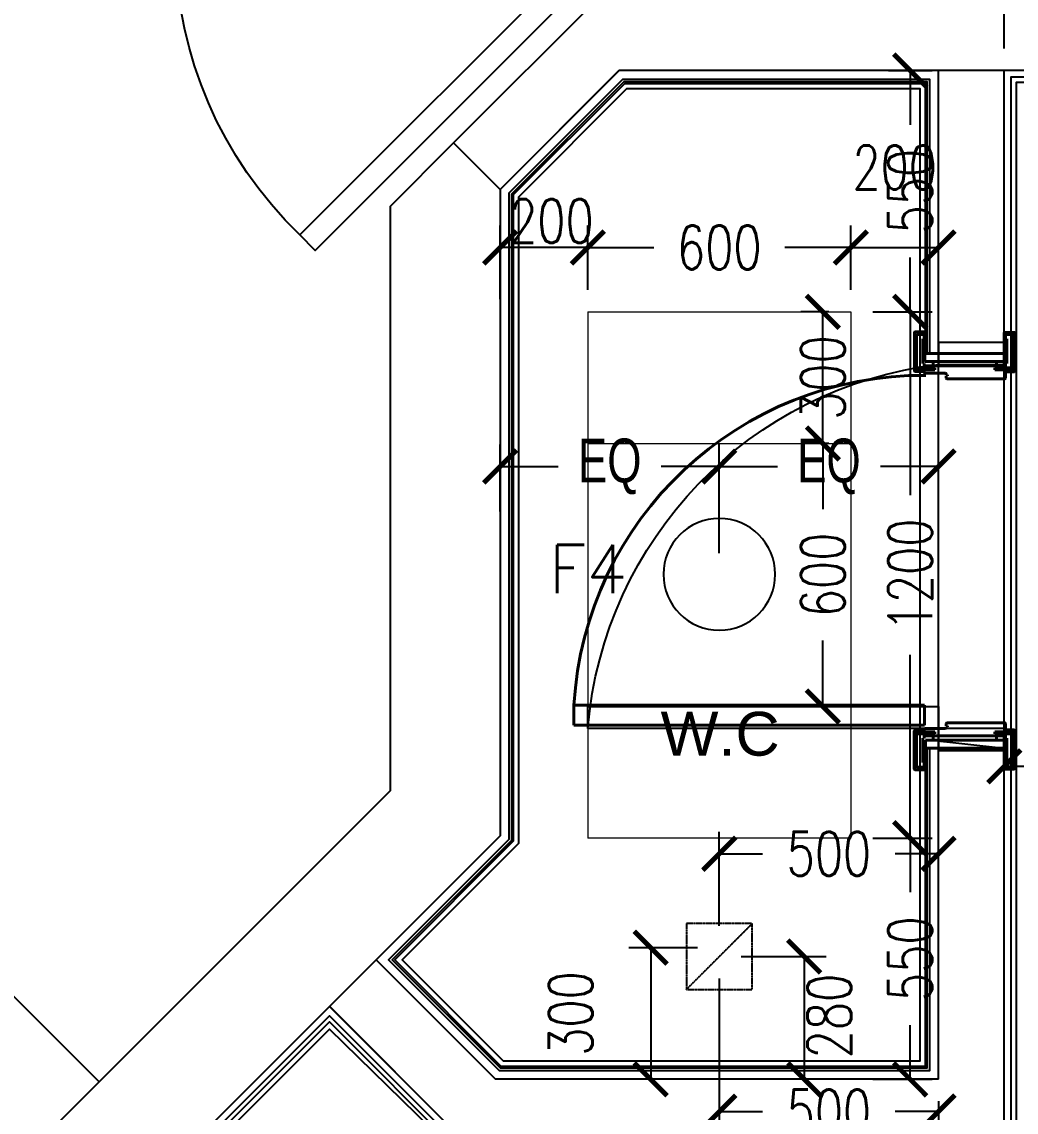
# Model space of a CAD drawing. Header units: millimetres. Extents: x 186805 to 449048, y 2167 to 51540.
# Drawn here: x 299653 to 301921, y 17707 to 20193 of the extents above; entities that cross this region are included whole.
import ezdxf
from ezdxf.enums import TextEntityAlignment as Align

# ---------------------------------------------------------------- set-up
doc = ezdxf.new("R2010")
doc.units = ezdxf.units.MM
doc.linetypes.add('HIDDEN2', pattern=[0.1875, 0.125, -0.0625])
doc.linetypes.add('TYPICAL.FLR HVAC DUCTING_xref(NID-R5-MO)$0$TYPICAL FLR.-HVAC_xref$0$HIDDEN', pattern=[0.375, 0.25, -0.125])
doc.layers.get('0').update_dxf_attribs({"linetype": 'CONTINUOUS'})
doc.layers.get('Defpoints').update_dxf_attribs({"linetype": 'CONTINUOUS'})
for name, color, linetype, lineweight in [('0-60x60-C', 3, 'CONTINUOUS', 13), ('0-duct-C', 3, 'CONTINUOUS', 20), ('1', 130, 'CONTINUOUS', 40), ('wall', 4, 'CONTINUOUS', 25)]:
    doc.layers.add(name, color=color, linetype=linetype, lineweight=lineweight)
for name, color, linetype in [('0TG-text', 4, 'CONTINUOUS'), ('A-ABOVE DOOR', 1, 'HIDDEN2'), ('A-CONC-BLDG', 6, 'CONTINUOUS'), ('a-door', 4, 'CONTINUOUS'), ('A-STAIR', 51, 'CONTINUOUS'), ('a-wall', 140, 'CONTINUOUS'), ('BC-DOOR', 3, 'CONTINUOUS'), ('BC-TILES', 2, 'CONTINUOUS'), ('dimension', 7, 'CONTINUOUS'), ('E-ARMATUR', 2, 'CONTINUOUS'), ('MEP', 16, 'CONTINUOUS'), ('SHADOW LINE', 151, 'CONTINUOUS'), ('TEXT', 3, 'CONTINUOUS')]:
    doc.layers.add(name, color=color, linetype=linetype)
doc.layers.add('D-ACC 200MM THICK', color=7, linetype='CONTINUOUS', true_color=0x48eaef)
doc.styles.add('BW.B$0$SAS', font='sanss___.ttf')
doc.styles.add('ROMANS_075', font='romans.shx', dxfattribs={"width": 0.75})
doc.dimstyles.new('ARCH_1-50B$0', dxfattribs={"dimscale": 1000, "dimtxt": 0.11, "dimasz": 0.075, "dimexe": 0.05, "dimexo": 0.05, "dimgap": 0.055, "dimtad": 0, "dimdec": 0, "dimrnd": 1, "dimzin": 12, "dimdsep": 46, "dimtxsty": 'ROMANS_075', "dimblk1": 'ARCHTICK', "dimblk2": 'ARCHTICK', "dimsah": 1, "dimcen": 0.07, "dimclrd": 9, "dimclre": 9, "dimadec": 0, "dimazin": 0, "dimtfac": 1, "dimtdec": 0, "dimtofl": 0, "dimtmove": 0, "dimatfit": 3, "dimldrblk": 'ARCHTICK', "dimfxl": 0.05, "dimtolj": 1, "dimtzin": 12, "dimarcsym": 0})

# ---------------------------------------------------------------- blocks, each defined once
blk = doc.blocks.new('A$C7C4A1575')
at = {"layer": 'A-ABOVE DOOR', "color": 8}
for p, q in [((71245.1, 33000), (71245.1, 32070)), ((71395.1, 33000), (71395.1, 32070))]:
    blk.add_line(p, q, dxfattribs=at)
at = {"layer": 'A-CONC-BLDG', "color": 8}
blk.add_line((69995.1, 31759), (70139, 31615.1), dxfattribs=at)
blk.add_lwpolyline([(70139, 31615.1), (70245.1, 31721.2), (70245.1, 33194.8), (66839.9, 36600), (64695.1, 36600), (64695.1, 35700), (64945.1, 35700), (64945.1, 36350), (66736.4, 36350), (69995.1, 33091.3), (69995.1, 31759)], dxfattribs=at)
at = {"layer": 'a-door', "color": 8}
for points in [[(70445.1, 32950), (70445.1, 32900), (71245.1, 32900), (71245.1, 33000)], [(71395.1, 33000), (71395.1, 32950), (70445.1, 32950)], [(71245.1, 32070), (71245.1, 32120), (71395.1, 32120), (71395.1, 32070)], [(70459.8, 31223.7), (69823.4, 31860.1), (69788, 31824.7), (70424.4, 31188.3)]]:
    blk.add_lwpolyline(points, dxfattribs=at)
for centre, radius, start, end in [((71354.6, 33026.1), 912.7, 184.784, 263.1072), ((70438.2, 31152.6), 935.1, 134.047, 222.8567)]:
    blk.add_arc(centre, radius, start, end, dxfattribs=at)
at = {"layer": 'A-STAIR', "color": 8}
blk.add_line((69330.4, 33756), (68340.5, 32766), dxfattribs=at)
at = {"layer": 'a-wall', "color": 8}
for p, q in [((71395.1, 34000.8), (71395.1, 33000)), ((69856.2, 33583.7), (70172.5, 33900)), ((69962.3, 33477.7), (70234.6, 33750)), ((71245.1, 33750), (70234.6, 33750)), ((71245.1, 33750), (71245.1, 33000)), ((71245.1, 33000), (71395.1, 33000)), ((71245.1, 32070), (71245.1, 31450)), ((71395.1, 32070), (71245.1, 32070)), ((71395.1, 32070), (71395.1, 31450)), ((70245.1, 31721.2), (70516.3, 31450)), ((70139, 31615.1), (70601.2, 31152.9)), ((71245.1, 31450), (70516.3, 31450)), ((71647.6, 31450), (71395.1, 31450))]:
    blk.add_line(p, q, dxfattribs=at)
blk = doc.blocks.new('A$C32DD6ECA')
at = {"layer": '0-60x60-C', "color": 16, "xscale": 0.04183124983683228, "yscale": 0.04183124983683228, "zscale": 0.04183124983683228, "rotation": 180}
blk.add_blockref('A$C7C4A1575', (4397.08, 2202.64), dxfattribs=at)
blk = doc.blocks.new('_ArchTick')
at = {"color": 0, "linetype": 'ByBlock', "const_width": 0.15}
blk.add_lwpolyline([(-0.5, -0.5), (0.5, 0.5)], dxfattribs=at)
blk = doc.blocks.new('*D62')
at = {"layer": 'Defpoints', "color": 0, "transparency": 16777216}
for p in [(-574751.9, -203217.4), (-575351.9, -203364.1), (-574751.9, -203364.1)]:
    blk.add_point(p, dxfattribs=at)
at = {"layer": 'dimension', "color": 9, "lineweight": -2, "transparency": 16777216}
for p, q in [((-575351.9, -203314.1), (-575351.9, -203167.4)), ((-574751.9, -203314.1), (-574751.9, -203167.4)), ((-575351.9, -203217.4), (-575201.5, -203217.4)), ((-574751.9, -203217.4), (-574902.2, -203217.4))]:
    blk.add_line(p, q, dxfattribs=at)
at = {"layer": 'dimension', "color": 9, "lineweight": -2, "transparency": 16777216, "xscale": 75, "yscale": 75, "zscale": 75, "rotation": 180}
blk.add_blockref('_ArchTick', (-575351.9, -203217.4), dxfattribs=at)
at = {"layer": 'dimension', "color": 9, "lineweight": -2, "transparency": 16777216, "xscale": 75, "yscale": 75, "zscale": 75}
blk.add_blockref('_ArchTick', (-574751.9, -203217.4), dxfattribs=at)
at = {"layer": 'dimension', "color": 0, "transparency": 16777216, "insert": (-575051.9, -203217.4), "char_height": 100, "attachment_point": 5, "style": 'ROMANS_075'}
blk.add_mtext('\\A1;600', dxfattribs=at)
blk = doc.blocks.new('*D63')
at = {"layer": 'Defpoints', "color": 0, "transparency": 16777216}
for p in [(-575551.9, -203217.4), (-575351.9, -203364.1), (-575551.9, -203385)]:
    blk.add_point(p, dxfattribs=at)
at = {"layer": 'dimension', "color": 9, "lineweight": -2, "transparency": 16777216}
for p, q in [((-575551.9, -203335), (-575551.9, -203167.4)), ((-575351.9, -203314.1), (-575351.9, -203167.4)), ((-575351.9, -203217.4), (-575551.9, -203217.4))]:
    blk.add_line(p, q, dxfattribs=at)
at = {"layer": 'dimension', "color": 9, "lineweight": -2, "transparency": 16777216, "xscale": 75, "yscale": 75, "zscale": 75, "rotation": 180}
blk.add_blockref('_ArchTick', (-575551.9, -203217.4), dxfattribs=at)
at = {"layer": 'dimension', "color": 9, "lineweight": -2, "transparency": 16777216, "xscale": 75, "yscale": 75, "zscale": 75}
blk.add_blockref('_ArchTick', (-575351.9, -203217.4), dxfattribs=at)
at = {"layer": 'dimension', "color": 0, "transparency": 16777216, "insert": (-575434.8, -203157.1), "char_height": 100, "attachment_point": 5, "style": 'ROMANS_075'}
blk.add_mtext('\\A1;200', dxfattribs=at)
blk = doc.blocks.new('*D64')
at = {"layer": 'Defpoints', "color": 0, "transparency": 16777216}
for p in [(-574716.2, -202814.1), (-574616.6, -202814.1), (-574751.9, -203364.1)]:
    blk.add_point(p, dxfattribs=at)
at = {"layer": 'dimension', "color": 9, "lineweight": -2, "transparency": 16777216}
for p, q in [((-574666.2, -202814.1), (-574566.6, -202814.1)), ((-574616.6, -202814.1), (-574616.6, -202937.7)), ((-574616.6, -203364.1), (-574616.6, -203240.5)), ((-574701.9, -203364.1), (-574566.6, -203364.1))]:
    blk.add_line(p, q, dxfattribs=at)
at = {"layer": 'dimension', "color": 9, "lineweight": -2, "transparency": 16777216, "xscale": 75, "yscale": 75, "zscale": 75}
for p, rotation in [((-574616.6, -202814.1), 90), ((-574616.6, -203364.1), 270)]:
    blk.add_blockref('_ArchTick', p, dxfattribs=dict(at, rotation=rotation))
at = {"layer": 'dimension', "color": 0, "transparency": 16777216, "insert": (-574616.6, -203089.1), "char_height": 100, "attachment_point": 5, "rotation": 90, "style": 'ROMANS_075'}
blk.add_mtext('\\A1;550', dxfattribs=at)
blk = doc.blocks.new('*D65')
at = {"layer": 'Defpoints', "color": 0, "transparency": 16777216}
for p in [(-574551.9, -203217.4), (-574751.9, -203364.1), (-574551.9, -203385)]:
    blk.add_point(p, dxfattribs=at)
at = {"layer": 'dimension', "color": 9, "lineweight": -2, "transparency": 16777216}
for p, q in [((-574751.9, -203314.1), (-574751.9, -203167.4)), ((-574551.9, -203335), (-574551.9, -203167.4)), ((-574751.9, -203217.4), (-574551.9, -203217.4))]:
    blk.add_line(p, q, dxfattribs=at)
at = {"layer": 'dimension', "color": 9, "lineweight": -2, "transparency": 16777216, "xscale": 75, "yscale": 75, "zscale": 75, "rotation": 180}
blk.add_blockref('_ArchTick', (-574751.9, -203217.4), dxfattribs=at)
at = {"layer": 'dimension', "color": 9, "lineweight": -2, "transparency": 16777216, "xscale": 75, "yscale": 75, "zscale": 75}
blk.add_blockref('_ArchTick', (-574551.9, -203217.4), dxfattribs=at)
at = {"layer": 'dimension', "color": 0, "transparency": 16777216, "insert": (-574651.9, -203034.9), "char_height": 100, "attachment_point": 5, "style": 'ROMANS_075'}
blk.add_mtext('\\A1;200', dxfattribs=at)
blk = doc.blocks.new('*D66')
at = {"layer": 'Defpoints', "color": 0, "transparency": 16777216}
for p in [(-574751.9, -203364.1), (-574751.9, -204564.1), (-574616.6, -204564.1)]:
    blk.add_point(p, dxfattribs=at)
at = {"layer": 'dimension', "color": 9, "lineweight": -2, "transparency": 16777216}
for p, q in [((-574701.9, -203364.1), (-574566.6, -203364.1)), ((-574616.6, -203364.1), (-574616.6, -203782.3)), ((-574616.6, -204564.1), (-574616.6, -204145.9)), ((-574701.9, -204564.1), (-574566.6, -204564.1))]:
    blk.add_line(p, q, dxfattribs=at)
at = {"layer": 'dimension', "color": 9, "lineweight": -2, "transparency": 16777216, "xscale": 75, "yscale": 75, "zscale": 75}
for p, rotation in [((-574616.6, -203364.1), 90), ((-574616.6, -204564.1), 270)]:
    blk.add_blockref('_ArchTick', p, dxfattribs=dict(at, rotation=rotation))
at = {"layer": 'dimension', "color": 0, "transparency": 16777216, "insert": (-574616.6, -203964.1), "char_height": 100, "attachment_point": 5, "rotation": 90, "style": 'ROMANS_075'}
blk.add_mtext('\\A1;1200', dxfattribs=at)
blk = doc.blocks.new('*D67')
at = {"layer": 'Defpoints', "color": 0, "transparency": 16777216}
for p in [(-574751.9, -204564.1), (-574616.6, -204564.1), (-574751.9, -205114.1)]:
    blk.add_point(p, dxfattribs=at)
at = {"layer": 'dimension', "color": 9, "lineweight": -2, "transparency": 16777216}
for p, q in [((-574701.9, -204564.1), (-574566.6, -204564.1)), ((-574616.6, -204564.1), (-574616.6, -204687.7)), ((-574616.6, -205114.1), (-574616.6, -204990.5)), ((-574701.9, -205114.1), (-574566.6, -205114.1))]:
    blk.add_line(p, q, dxfattribs=at)
at = {"layer": 'dimension', "color": 9, "lineweight": -2, "transparency": 16777216, "xscale": 75, "yscale": 75, "zscale": 75}
for p, rotation in [((-574616.6, -204564.1), 90), ((-574616.6, -205114.1), 270)]:
    blk.add_blockref('_ArchTick', p, dxfattribs=dict(at, rotation=rotation))
at = {"layer": 'dimension', "color": 0, "transparency": 16777216, "insert": (-574616.6, -204839.1), "char_height": 100, "attachment_point": 5, "rotation": 90, "style": 'ROMANS_075'}
blk.add_mtext('\\A1;550', dxfattribs=at)
blk = doc.blocks.new('*D68')
at = {"layer": 'Defpoints', "color": 0, "transparency": 16777216}
for p in [(-574815.7, -203364.1), (-574751.9, -203364.1), (-574751.9, -203664.1)]:
    blk.add_point(p, dxfattribs=at)
at = {"layer": 'dimension', "color": 9, "lineweight": -2, "transparency": 16777216}
for p, q in [((-574801.9, -203364.1), (-574865.7, -203364.1)), ((-574815.7, -203664.1), (-574815.7, -203364.1)), ((-574801.9, -203664.1), (-574865.7, -203664.1))]:
    blk.add_line(p, q, dxfattribs=at)
at = {"layer": 'dimension', "color": 9, "lineweight": -2, "transparency": 16777216, "xscale": 75, "yscale": 75, "zscale": 75}
for p, rotation in [((-574815.7, -203364.1), 90), ((-574815.7, -203664.1), 270)]:
    blk.add_blockref('_ArchTick', p, dxfattribs=dict(at, rotation=rotation))
at = {"layer": 'dimension', "color": 0, "transparency": 16777216, "insert": (-574815.7, -203514.1), "char_height": 100, "attachment_point": 5, "rotation": 90, "style": 'ROMANS_075'}
blk.add_mtext('\\A1;300', dxfattribs=at)
blk = doc.blocks.new('*D69')
at = {"layer": 'Defpoints', "color": 0, "transparency": 16777216}
for p in [(-574751.9, -203664.1), (-574815.7, -204264.1), (-574751.9, -204264.1)]:
    blk.add_point(p, dxfattribs=at)
at = {"layer": 'dimension', "color": 9, "lineweight": -2, "transparency": 16777216}
for p, q in [((-574801.9, -203664.1), (-574865.7, -203664.1)), ((-574815.7, -203664.1), (-574815.7, -203814.4)), ((-574815.7, -204264.1), (-574815.7, -204113.7)), ((-574801.9, -204264.1), (-574865.7, -204264.1))]:
    blk.add_line(p, q, dxfattribs=at)
at = {"layer": 'dimension', "color": 9, "lineweight": -2, "transparency": 16777216, "xscale": 75, "yscale": 75, "zscale": 75}
for p, rotation in [((-574815.7, -203664.1), 90), ((-574815.7, -204264.1), 270)]:
    blk.add_blockref('_ArchTick', p, dxfattribs=dict(at, rotation=rotation))
at = {"layer": 'dimension', "color": 0, "transparency": 16777216, "insert": (-574815.7, -203964.1), "char_height": 100, "attachment_point": 5, "rotation": 90, "style": 'ROMANS_075'}
blk.add_mtext('\\A1;600', dxfattribs=at)
blk = doc.blocks.new('*D157')
at = {"layer": 'Defpoints', "color": 0, "transparency": 16777216}
for p in [(-574401.9, -204400.4), (-574401.9, -204575.2), (-573599.7, -204607.5)]:
    blk.add_point(p, dxfattribs=at)
at = {"layer": 'dimension', "color": 9, "lineweight": -2, "transparency": 16777216}
for p, q in [((-574401.9, -204525.2), (-574401.9, -204350.4)), ((-573599.7, -204557.5), (-573599.7, -204350.4)), ((-574401.9, -204400.4), (-574118.3, -204400.4)), ((-573599.7, -204400.4), (-573883.3, -204400.4))]:
    blk.add_line(p, q, dxfattribs=at)
at = {"layer": 'dimension', "color": 9, "lineweight": -2, "transparency": 16777216, "xscale": 75, "yscale": 75, "zscale": 75, "rotation": 180}
blk.add_blockref('_ArchTick', (-574401.9, -204400.4), dxfattribs=at)
at = {"layer": 'dimension', "color": 9, "lineweight": -2, "transparency": 16777216, "xscale": 75, "yscale": 75, "zscale": 75}
blk.add_blockref('_ArchTick', (-573599.7, -204400.4), dxfattribs=at)
at = {"layer": 'dimension', "color": 0, "transparency": 16777216, "insert": (-574000.8, -204400.4), "char_height": 100, "attachment_point": 5, "style": 'ROMANS_075'}
blk.add_mtext('\\A1;{\\Farchd.shx;EQ}', dxfattribs=at)
blk = doc.blocks.new('*D163')
at = {"layer": 'Defpoints', "color": 0, "transparency": 16777216}
for p in [(-575551.9, -203716.9), (-575551.9, -203869.4), (-575051.9, -203964.1)]:
    blk.add_point(p, dxfattribs=at)
at = {"layer": 'dimension', "color": 9, "lineweight": -2, "transparency": 16777216}
for p, q in [((-575551.9, -203819.4), (-575551.9, -203666.9)), ((-575051.9, -203914.1), (-575051.9, -203666.9)), ((-575551.9, -203716.9), (-575419.4, -203716.9)), ((-575051.9, -203716.9), (-575184.4, -203716.9))]:
    blk.add_line(p, q, dxfattribs=at)
at = {"layer": 'dimension', "color": 9, "lineweight": -2, "transparency": 16777216, "xscale": 75, "yscale": 75, "zscale": 75, "rotation": 180}
blk.add_blockref('_ArchTick', (-575551.9, -203716.9), dxfattribs=at)
at = {"layer": 'dimension', "color": 9, "lineweight": -2, "transparency": 16777216, "xscale": 75, "yscale": 75, "zscale": 75}
blk.add_blockref('_ArchTick', (-575051.9, -203716.9), dxfattribs=at)
at = {"layer": 'dimension', "color": 0, "transparency": 16777216, "insert": (-575301.9, -203716.9), "char_height": 100, "attachment_point": 5, "style": 'ROMANS_075'}
blk.add_mtext('\\A1;{\\Farchd.shx;EQ}', dxfattribs=at)
blk = doc.blocks.new('*D164')
at = {"layer": 'Defpoints', "color": 0, "transparency": 16777216}
for p in [(-574551.9, -203716.9), (-574551.9, -203869.4), (-575051.9, -203964.1)]:
    blk.add_point(p, dxfattribs=at)
at = {"layer": 'dimension', "color": 9, "lineweight": -2, "transparency": 16777216}
for p, q in [((-575051.9, -203914.1), (-575051.9, -203666.9)), ((-574551.9, -203819.4), (-574551.9, -203666.9)), ((-575051.9, -203716.9), (-574919.4, -203716.9)), ((-574551.9, -203716.9), (-574684.4, -203716.9))]:
    blk.add_line(p, q, dxfattribs=at)
at = {"layer": 'dimension', "color": 9, "lineweight": -2, "transparency": 16777216, "xscale": 75, "yscale": 75, "zscale": 75, "rotation": 180}
blk.add_blockref('_ArchTick', (-575051.9, -203716.9), dxfattribs=at)
at = {"layer": 'dimension', "color": 9, "lineweight": -2, "transparency": 16777216, "xscale": 75, "yscale": 75, "zscale": 75}
blk.add_blockref('_ArchTick', (-574551.9, -203716.9), dxfattribs=at)
at = {"layer": 'dimension', "color": 0, "transparency": 16777216, "insert": (-574801.9, -203716.9), "char_height": 100, "attachment_point": 5, "style": 'ROMANS_075'}
blk.add_mtext('\\A1;{\\Farchd.shx;EQ}', dxfattribs=at)
blk = doc.blocks.new('*D189')
at = {"layer": 'Defpoints', "color": 0, "transparency": 16777216}
for p in [(-575051.9, -204814.1), (-575208.4, -205114.1), (-575051.9, -205114.1)]:
    blk.add_point(p, dxfattribs=at)
at = {"layer": 'dimension', "color": 9, "lineweight": -2, "transparency": 16777216}
for p, q in [((-575101.9, -204814.1), (-575258.4, -204814.1)), ((-575208.4, -204814.1), (-575208.4, -205114.1)), ((-575101.9, -205114.1), (-575258.4, -205114.1))]:
    blk.add_line(p, q, dxfattribs=at)
at = {"layer": 'dimension', "color": 9, "lineweight": -2, "transparency": 16777216, "xscale": 75, "yscale": 75, "zscale": 75}
for p, rotation in [((-575208.4, -204814.1), 90), ((-575208.4, -205114.1), 270)]:
    blk.add_blockref('_ArchTick', p, dxfattribs=dict(at, rotation=rotation))
at = {"layer": 'dimension', "color": 0, "transparency": 16777216, "insert": (-575390.9, -204964.1), "char_height": 100, "attachment_point": 5, "rotation": 90, "style": 'ROMANS_075'}
blk.add_mtext('\\A1;300', dxfattribs=at)
blk = doc.blocks.new('*D190')
at = {"layer": 'Defpoints', "color": 0, "transparency": 16777216}
for p in [(-574551.9, -204599.8), (-575051.9, -204814.1), (-574551.9, -204814.1)]:
    blk.add_point(p, dxfattribs=at)
at = {"layer": 'dimension', "color": 9, "lineweight": -2, "transparency": 16777216}
for p, q in [((-575051.9, -204764.1), (-575051.9, -204549.8)), ((-574551.9, -204764.1), (-574551.9, -204549.8)), ((-575051.9, -204599.8), (-574953.3, -204599.8)), ((-574551.9, -204599.8), (-574650.5, -204599.8))]:
    blk.add_line(p, q, dxfattribs=at)
at = {"layer": 'dimension', "color": 9, "lineweight": -2, "transparency": 16777216, "xscale": 75, "yscale": 75, "zscale": 75, "rotation": 180}
blk.add_blockref('_ArchTick', (-575051.9, -204599.8), dxfattribs=at)
at = {"layer": 'dimension', "color": 9, "lineweight": -2, "transparency": 16777216, "xscale": 75, "yscale": 75, "zscale": 75}
blk.add_blockref('_ArchTick', (-574551.9, -204599.8), dxfattribs=at)
at = {"layer": 'dimension', "color": 0, "transparency": 16777216, "insert": (-574801.9, -204599.8), "char_height": 100, "attachment_point": 5, "style": 'ROMANS_075'}
blk.add_mtext('\\A1;500', dxfattribs=at)
blk = doc.blocks.new('*D193')
at = {"layer": 'Defpoints', "color": 0, "transparency": 16777216}
for p in [(-573599.7, -202261.2), (-574401.9, -202814.1), (-573599.7, -202915.8)]:
    blk.add_point(p, dxfattribs=at)
at = {"layer": 'dimension', "color": 9, "lineweight": -2, "transparency": 16777216}
for p, q in [((-574401.9, -202764.1), (-574401.9, -202211.2)), ((-573599.7, -202865.8), (-573599.7, -202211.2)), ((-574401.9, -202261.2), (-574116.5, -202261.2)), ((-573599.7, -202261.2), (-573885.1, -202261.2))]:
    blk.add_line(p, q, dxfattribs=at)
at = {"layer": 'dimension', "color": 9, "lineweight": -2, "transparency": 16777216, "xscale": 75, "yscale": 75, "zscale": 75, "rotation": 180}
blk.add_blockref('_ArchTick', (-574401.9, -202261.2), dxfattribs=at)
at = {"layer": 'dimension', "color": 9, "lineweight": -2, "transparency": 16777216, "xscale": 75, "yscale": 75, "zscale": 75}
blk.add_blockref('_ArchTick', (-573599.7, -202261.2), dxfattribs=at)
at = {"layer": 'dimension', "color": 0, "transparency": 16777216, "insert": (-574000.8, -202261.2), "char_height": 100, "attachment_point": 5, "style": 'ROMANS_075'}
blk.add_mtext('\\A1;EQ', dxfattribs=at)
blk = doc.blocks.new('f44')
at = {"layer": 'E-ARMATUR', "color": 16}
blk.add_circle((0, 0), 127.5, dxfattribs=at)
blk = doc.blocks.new('*D116')
at = {"layer": 'Defpoints', "color": 0, "transparency": 16777216}
for p in [(-575051.9, -204834.1), (-574551.9, -205114.1), (-574551.9, -205187.7)]:
    blk.add_point(p, dxfattribs=at)
at = {"layer": 'dimension', "color": 9, "lineweight": -2, "transparency": 16777216}
for p, q in [((-575051.9, -204884.1), (-575051.9, -205237.7)), ((-574551.9, -205164.1), (-574551.9, -205237.7)), ((-575051.9, -205187.7), (-574953.3, -205187.7)), ((-574551.9, -205187.7), (-574650.5, -205187.7))]:
    blk.add_line(p, q, dxfattribs=at)
at = {"layer": 'dimension', "color": 9, "lineweight": -2, "transparency": 16777216, "xscale": 75, "yscale": 75, "zscale": 75, "rotation": 180}
blk.add_blockref('_ArchTick', (-575051.9, -205187.7), dxfattribs=at)
at = {"layer": 'dimension', "color": 9, "lineweight": -2, "transparency": 16777216, "xscale": 75, "yscale": 75, "zscale": 75}
blk.add_blockref('_ArchTick', (-574551.9, -205187.7), dxfattribs=at)
at = {"layer": 'dimension', "color": 0, "transparency": 16777216, "insert": (-574801.9, -205187.7), "char_height": 100, "attachment_point": 5, "style": 'ROMANS_075'}
blk.add_mtext('\\A1;500', dxfattribs=at)
blk = doc.blocks.new('*D117')
at = {"layer": 'Defpoints', "color": 0, "transparency": 16777216}
for p in [(-575051.9, -204834.1), (-574858.2, -205114.1), (-574858.1, -205114.1)]:
    blk.add_point(p, dxfattribs=at)
at = {"layer": 'dimension', "color": 9, "lineweight": -2, "transparency": 16777216}
for p, q in [((-575001.9, -204834.1), (-574808.1, -204834.1)), ((-574858.1, -204834.1), (-574858.1, -205114.1)), ((-574808.2, -205114.1), (-574808.1, -205114.1))]:
    blk.add_line(p, q, dxfattribs=at)
at = {"layer": 'dimension', "color": 9, "lineweight": -2, "transparency": 16777216, "xscale": 75, "yscale": 75, "zscale": 75}
for p, rotation in [((-574858.1, -204834.1), 90), ((-574858.1, -205114.1), 270)]:
    blk.add_blockref('_ArchTick', p, dxfattribs=dict(at, rotation=rotation))
at = {"layer": 'dimension', "color": 0, "transparency": 16777216, "insert": (-574801, -204969.8), "char_height": 100, "attachment_point": 5, "rotation": 90, "style": 'ROMANS_075'}
blk.add_mtext('\\A1;280', dxfattribs=at)
blk = doc.blocks.new('A$C35C014DB')
at = {"color": 9}
for points in [[(8907.8, 16332.9), (8907.8, 17182.9), (7333.6, 17182.9), (7333.6, 13282.9), (7283.6, 13282.9), (7283.6, 11279.4), (6233.6, 10229.4), (6233.6, 8512.9), (7749.1, 8512.9), (8983.6, 7278.4), (8983.6, 3762.9)], [(6075.6, 14732.9), (6075.6, 14732.9), (5779.7, 15028.9), (3393.6, 12642.8), (3393.6, 9972.9), (6043.6, 9972.9), (6043.6, 10572.9), (6243.6, 10572.9), (6243.6, 10437.4), (7143.6, 11337.4), (7142.2, 13383), (6753.6, 13382.9), (6753.6, 13562.9), (7153.6, 13562.9), (7153.6, 14732.9), (7153.6, 14732.9)]]:
    blk.add_lwpolyline(points, dxfattribs=at)
blk.add_lwpolyline([(6053.6, 9962.9), (6053.6, 10562.9), (6233.6, 10562.9), (6233.6, 10413.2), (7153.6, 11333.2), (7153.6, 13382.9), (6753.6, 13382.9), (6753.6, 13562.9), (7153.6, 13562.9), (7153.6, 14732.9), (6089.7, 14732.9), (5779.7, 15043), (3383.6, 12646.9), (3383.6, 9962.9)], close=True, dxfattribs=at)
at = {"layer": '0-60x60-C', "color": 1}
for p, q in [((6368.6, 16647.9), (6968.6, 16647.9)), ((6368.6, 16647.9), (6368.6, 15447.9)), ((6968.6, 16647.9), (6968.6, 15447.9)), ((6368.6, 16347.9), (6968.6, 16347.9)), ((6968.6, 15747.9), (6368.6, 15747.9)), ((6968.6, 15447.9), (6368.6, 15447.9))]:
    blk.add_line(p, q, dxfattribs=at)
at = {"layer": '0-duct-C', "color": 2}
blk.add_lwpolyline([(6189.1, 15201.4, 0, 0, 0), (6259.5, 15201.4, 0, 0, 0), (6259.5, 15224.3, 0, 0, 0), (6308.9, 15179.7, 0, 0, 0), (6308.9, 15201.4, 0, 0, 0), (6368.6, 15201.4, 40, 0, 0), (6468.6, 15201.4, 0, 0, 0)], format="xyseb", dxfattribs=at)
at = {"layer": '1', "color": 8}
for p, q in [((7113.6, 16513.9), (7113.6, 16599.9)), ((7115.6, 16601.9), (7138.6, 16601.9)), ((7118.1, 16519.9), (7118.1, 16593.9)), ((7120.1, 16595.9), (7136.1, 16595.9)), ((7136.1, 16585.9), (7133.1, 16585.9)), ((7133.1, 16585.9), (7133.1, 16529.9)), ((7136.1, 16595.9), (7136.1, 16585.9)), ((7318.6, 16600.9), (7318.6, 16524.9)), ((7341.6, 16600.9), (7318.6, 16600.9)), ((7337.1, 16595.9), (7321.1, 16595.9)), ((7321.1, 16595.9), (7321.1, 16585.9)), ((7321.1, 16585.9), (7324.1, 16585.9)), ((7324.1, 16585.9), (7324.1, 16529.9)), ((7339.1, 16519.9), (7339.1, 16593.9)), ((7343.6, 16512.9), (7343.6, 16598.9)), ((7137.2, 16534.9), (7137.2, 16552.9)), ((7137.2, 16552.9), (7318.6, 16552.9)), ((7318.6, 16534.9), (7137.2, 16534.9)), ((7156.6, 16534.9), (7156.6, 16524.9)), ((7300.6, 16534.9), (7300.6, 16524.9)), ((7318.6, 16552.9), (7318.6, 16534.9)), ((7136.1, 16511.9), (7115.6, 16511.9)), ((7136.1, 16519.9), (7118.1, 16519.9)), ((7118.1, 16517.9), (7118.1, 16519.9)), ((7118.1, 16519.9), (7158.1, 16519.9)), ((7158.1, 16515.9), (7120.1, 16515.9)), ((7133.1, 16529.9), (7136.1, 16529.9)), ((7136.1, 16529.9), (7136.1, 16519.9)), ((7171.1, 16524.9), (7136.1, 16524.9)), ((7136.1, 16524.9), (7136.1, 16519.9)), ((7136.1, 16519.9), (7160.1, 16519.9)), ((7160.1, 16515.9), (7136.1, 16515.9)), ((7136.1, 16515.9), (7136.1, 16509.9)), ((7156.6, 16524.9), (7300.6, 16524.9)), ((7158.1, 16519.9), (7158.1, 16515.9)), ((7160.1, 16519.9), (7160.1, 16515.9)), ((7211.1, 16524.9), (7176.1, 16524.9)), ((7211.1, 16524.9), (7216.1, 16524.9)), ((7281.1, 16524.9), (7216.1, 16524.9)), ((7321.1, 16524.9), (7286.1, 16524.9)), ((7297.1, 16515.9), (7297.1, 16519.9)), ((7297.1, 16519.9), (7321.1, 16519.9)), ((7321.1, 16515.9), (7297.1, 16515.9)), ((7299.1, 16519.9), (7299.1, 16515.9)), ((7339.1, 16519.9), (7299.1, 16519.9)), ((7299.1, 16515.9), (7337.1, 16515.9)), ((7324.1, 16529.9), (7321.1, 16529.9)), ((7321.1, 16529.9), (7321.1, 16519.9)), ((7321.1, 16519.9), (7321.1, 16524.9)), ((7321.1, 16519.9), (7339.1, 16519.9)), ((7321.1, 16496.9), (7321.1, 16515.9)), ((7321.1, 16510.9), (7341.6, 16510.9)), ((7339.1, 16517.9), (7339.1, 16519.9)), ((7138.1, 16507.9), (7184.1, 16507.9)), ((7186.1, 16505.9), (7186.1, 16504.2)), ((7186.1, 16504.2), (7187.1, 16504.2)), ((7186.1, 16502.1), (7188.1, 16502.1)), ((7186.1, 16502.1), (7186.1, 16496.9)), ((7187.1, 16504.2), (7189.1, 16504.2)), ((7188.1, 16502.1), (7189.1, 16502.1)), ((7188.1, 16494.9), (7319.1, 16494.9)), ((7189.1, 16502.1), (7189.1, 16504.2)), ((6336.7, 15705.7), (6336.7, 15750.7)), ((6336.7, 15750.7), (7136.7, 15750.7)), ((7136.7, 15750.7), (7136.7, 15705.7)), ((7136.7, 15705.7), (6336.7, 15705.7)), ((7113.1, 15691.9), (7113.1, 15605.9)), ((7136.1, 15693.9), (7115.6, 15693.9)), ((7118.1, 15687.9), (7118.1, 15685.9)), ((7158.1, 15689.9), (7120.1, 15689.9)), ((7136.1, 15689.9), (7136.1, 15695.9)), ((7160.1, 15689.9), (7136.1, 15689.9)), ((7138.1, 15697.9), (7184.1, 15697.9)), ((7158.1, 15685.9), (7158.1, 15689.9)), ((7160.1, 15685.9), (7160.1, 15689.9)), ((7186.1, 15703.8), (7186.1, 15708.9)), ((7186.1, 15703.8), (7188.1, 15703.8)), ((7186.1, 15699.9), (7186.1, 15701.7)), ((7186.1, 15701.7), (7187.1, 15701.7)), ((7187.1, 15701.7), (7189.1, 15701.7)), ((7188.1, 15710.9), (7319.1, 15710.9)), ((7188.1, 15703.8), (7189.1, 15703.8)), ((7189.1, 15703.8), (7189.1, 15701.7)), ((7321.1, 15689.9), (7297.1, 15689.9)), ((7297.1, 15689.9), (7297.1, 15685.9)), ((7299.1, 15685.9), (7299.1, 15689.9)), ((7299.1, 15689.9), (7337.1, 15689.9)), ((7321.1, 15708.9), (7321.1, 15689.9)), ((7321.1, 15694.9), (7341.6, 15694.9)), ((7339.1, 15687.9), (7339.1, 15685.9)), ((7343.6, 15692.9), (7343.6, 15606.9)), ((7136.1, 15685.9), (7118.1, 15685.9)), ((7118.1, 15685.9), (7118.1, 15611.9)), ((7118.1, 15685.9), (7158.1, 15685.9)), ((7133.1, 15619.9), (7133.1, 15675.9)), ((7133.1, 15675.9), (7136.1, 15675.9)), ((7136.1, 15680.9), (7136.1, 15685.9)), ((7136.1, 15685.9), (7160.1, 15685.9)), ((7136.1, 15675.9), (7136.1, 15685.9)), ((7171.1, 15680.9), (7136.1, 15680.9)), ((7318.6, 15670.9), (7138.6, 15670.9)), ((7138.6, 15670.9), (7138.6, 15652.9)), ((7156.6, 15670.9), (7156.6, 15680.9)), ((7156.6, 15680.9), (7300.6, 15680.9)), ((7211.1, 15680.9), (7176.1, 15680.9)), ((7211.1, 15680.9), (7216.1, 15680.9)), ((7281.1, 15680.9), (7216.1, 15680.9)), ((7321.1, 15680.9), (7286.1, 15680.9)), ((7297.1, 15685.9), (7321.1, 15685.9)), ((7339.1, 15685.9), (7299.1, 15685.9)), ((7300.6, 15670.9), (7300.6, 15680.9)), ((7318.6, 15604.9), (7318.6, 15680.9)), ((7318.6, 15652.9), (7318.6, 15670.9)), ((7321.1, 15675.9), (7321.1, 15685.9)), ((7321.1, 15685.9), (7339.1, 15685.9)), ((7321.1, 15685.9), (7321.1, 15680.9)), ((7324.1, 15675.9), (7321.1, 15675.9)), ((7324.1, 15619.9), (7324.1, 15675.9)), ((7339.1, 15685.9), (7339.1, 15611.9)), ((7138.6, 15652.9), (7318.6, 15652.9)), ((7136.1, 15619.9), (7133.1, 15619.9)), ((7136.1, 15609.9), (7136.1, 15619.9)), ((7321.1, 15619.9), (7324.1, 15619.9)), ((7321.1, 15609.9), (7321.1, 15619.9)), ((7115.6, 15603.9), (7138.6, 15603.9)), ((7120.1, 15609.9), (7136.1, 15609.9)), ((7341.6, 15604.9), (7318.6, 15604.9)), ((7337.1, 15609.9), (7321.1, 15609.9))]:
    blk.add_line(p, q, dxfattribs=at)
for centre, radius, start, end in [((7115.6, 16599.9), 2, 90, 180), ((7120.1, 16593.9), 2, 90, 180), ((7337.1, 16593.9), 2, 360, 90), ((7341.6, 16598.9), 2, 360, 90), ((7115.6, 16513.9), 2, 180, 270), ((7120.1, 16517.9), 2, 180, 270), ((7138.1, 16509.9), 2, 180, 270), ((7337.1, 16517.9), 2, 270, 360), ((7341.6, 16512.9), 2, 270, 360), ((7133.8, 15704.9), 798.1, 89.5552, 176.7109), ((7184.1, 16505.9), 2, 360, 90), ((7188.1, 16496.9), 2, 180, 270), ((7319.1, 16496.9), 2, 270, 360), ((7115.5, 15691.5), 2.5, 88.4227, 168.4991), ((7120.1, 15687.9), 2, 90, 180), ((7138.1, 15695.9), 2, 90, 180), ((7184.1, 15699.9), 2, 270, 0), ((7188.1, 15708.9), 2, 90, 180), ((7319.1, 15708.9), 2, 0, 90), ((7337.1, 15687.9), 2, 0, 90), ((7341.6, 15692.9), 2, 0, 90), ((7115.5, 15606.4), 2.5, 191.5009, 271.5773), ((7120.1, 15611.9), 2, 180, 270), ((7337.1, 15611.9), 2, 270, 0), ((7341.6, 15606.9), 2, 270, 0)]:
    blk.add_arc(centre, radius, start, end, dxfattribs=at)
at = {"layer": 'A-ABOVE DOOR'}
for p, q in [((7168.6, 15647.9), (7168.6, 16577.9)), ((7318.6, 15647.9), (7318.6, 16577.9))]:
    blk.add_line(p, q, dxfattribs=at)
at = {"layer": 'A-CONC-BLDG'}
blk.add_line((5918.6, 16888.9), (6062.5, 17032.8), dxfattribs=at)
blk.add_lwpolyline([(6062.5, 17032.8), (6168.6, 16926.8), (6168.6, 15453.1), (2763.4, 12047.9), (618.6, 12047.9), (618.6, 12947.9), (868.6, 12947.9), (868.6, 12297.9), (2659.8, 12297.9), (5918.6, 15556.7), (5918.6, 16888.9)], dxfattribs=at)
at = {"layer": 'BC-DOOR', "color": 1}
blk.add_line((7138.6, 15672.9), (7318.6, 15652.9), dxfattribs=at)
at = {"layer": 'BC-TILES', "color": 71}
for points in [[(7148.6, 16552.9), (7148.6, 17177.9), (6448, 17177.9), (6188.6, 16918.5), (6188.6, 15444.8), (5914, 15170.3), (6166.3, 14917.9), (7148.6, 14917.9), (7148.6, 15652.9)], [(7142.6, 16552.9), (7142.6, 17171.9), (6450.5, 17171.9), (6194.6, 16916), (6194.6, 15442.4), (5922.5, 15170.3), (6168.8, 14923.9), (7142.6, 14923.9), (7142.6, 15652.9)]]:
    blk.add_lwpolyline(points, dxfattribs=at)
at = {"layer": 'BC-TILES'}
blk.add_lwpolyline([(7138.6, 16552.9), (7138.6, 17167.9), (6452.2, 17167.9), (6198.6, 16914.3), (6198.6, 15440.7), (5928.2, 15170.3), (6170.5, 14927.9), (7138.6, 14927.9), (7138.6, 15652.9)], dxfattribs=at)
blk.add_lwpolyline([(7138.6, 16552.9), (7138.6, 17167.9), (6452.2, 17167.9), (6198.6, 16914.3), (6198.6, 15440.7), (5928.2, 15170.3), (6170.5, 14927.9), (7138.6, 14927.9), (7138.6, 15652.9)], dxfattribs=at)
at = {"layer": 'D-ACC 200MM THICK'}
blk.add_line((7318.6, 17197.9), (7168.6, 17197.9), dxfattribs=at)
at = {"layer": 'MEP', "linetype": 'TYPICAL.FLR HVAC DUCTING_xref(NID-R5-MO)$0$TYPICAL FLR.-HVAC_xref$0$HIDDEN', "ltscale": 0.5}
blk.add_line((6593.6, 15102.9), (6743.6, 15252.9), dxfattribs=at)
blk.add_lwpolyline([(6743.6, 15252.9), (6593.6, 15252.9), (6593.6, 15102.9), (6743.6, 15102.9)], close=True, dxfattribs=at)
at = {"layer": 'SHADOW LINE'}
for points in [[(7126.6, 16552.9), (7126.6, 17155.9), (6457.2, 17155.9), (6210.6, 16909.4), (6210.6, 15435.7), (5945.1, 15170.3), (6175.5, 14939.9), (7126.6, 14939.9), (7126.6, 16552.9)], [(8895.8, 15662.9), (8895.8, 17170.9), (7345.6, 17170.9), (7345.6, 13270.9), (7295.6, 13270.9), (7295.6, 11274.4), (6245.6, 10224.4), (6245.6, 8524.9), (7754, 8524.9), (8995.6, 7283.4), (8995.6, 3774.9)]]:
    blk.add_lwpolyline(points, dxfattribs=at)
blk.add_lwpolyline([(6031.6, 9984.9), (6031.6, 10584.9), (6255.6, 10584.9), (6255.6, 10466.4), (7131.6, 11342.4), (7130.2, 13371), (6741.6, 13370.9), (6741.6, 13574.9), (7141.6, 13574.9), (7141.6, 14720.9), (6077.4, 14720.9), (5779.7, 15011.9), (3405.6, 12637.8), (3405.6, 9984.9)], close=True, dxfattribs=at)
at = {"layer": 'wall'}
for p, q in [((6062.5, 17032.8), (6524.7, 17495)), ((6168.6, 16926.8), (6439.8, 17197.9)), ((7168.6, 17197.9), (6439.8, 17197.9)), ((7168.6, 16577.9), (7168.6, 17197.9)), ((7571.1, 17197.9), (7318.6, 17197.9)), ((7318.6, 16577.9), (7318.6, 17197.9)), ((7318.6, 16577.9), (7168.6, 16577.9)), ((7168.6, 15647.9), (7318.6, 15647.9)), ((7168.6, 14897.9), (7168.6, 15647.9)), ((7318.6, 14667.2), (7318.6, 15647.9)), ((5885.7, 15170.3), (6158.1, 14897.9)), ((5779.7, 15064.2), (6095.9, 14747.9)), ((7168.6, 14897.9), (6158.1, 14897.9))]:
    blk.add_line(p, q, dxfattribs=at)
at = {"layer": 'MEP', "xscale": -1, "rotation": 180}
blk.add_blockref('f44', (6668.6, 16049.3), dxfattribs=at)
at = {"layer": '0TG-text', "style": 'BW.B$0$SAS'}
blk.add_text('W.C', height=100, dxfattribs=at).set_placement((6670.6, 15635.8), align=Align.CENTER)
at = {"layer": 'TEXT', "color": 2, "linetype": 'Continuous', "style": 'ROMANS_075'}
blk.add_text('F4', height=110, dxfattribs=at).set_placement((6279.9, 16006.3))
at = {"layer": 'dimension'}
for base, p1, p2, text, picture, middle in [((8120.7, 17750.9), (7318.6, 17197.9), (8120.7, 17096.3), 'EQ', '*D193', (7719.6, 17750.9)), ((6168.6, 16295.1), (6668.6, 16047.9), (6168.6, 16142.6), '{\\Farchd.shx;EQ}', '*D163', (6418.6, 16295.1))]:
    dim = blk.add_linear_dim(base=base, p1=p1, p2=p2, text=text, dimstyle='ARCH_1-50B$0', override={"dimtxt": 0.1, "dimtmove": 2}, dxfattribs=at)
    dim.commit()
    dim.dimension.update_dxf_attribs({"geometry": picture, "text_midpoint": middle, "insert": (581720.5, 220012)})
for base, p1, p2, angle, picture, middle in [((7103.9, 17197.9), (6968.6, 16647.9), (7004.2, 17197.9), 270, '*D64', (7103.9, 16922.9)), ((7168.6, 16794.6), (6968.6, 16647.9), (7168.6, 16627.1), 180, '*D65', (7068.6, 16977.1)), ((7103.9, 15447.9), (6968.6, 16647.9), (6968.6, 15447.9), 90, '*D66', (7103.9, 16047.9)), ((6904.8, 15747.9), (6968.6, 16347.9), (6968.6, 15747.9), 90, '*D69', (6904.8, 16047.9)), ((7103.9, 15447.9), (6968.6, 14897.9), (6968.6, 15447.9), 270, '*D67', (7103.9, 15172.9)), ((6512, 14897.9), (6668.6, 15197.9), (6668.6, 14897.9), 270, '*D189', (6329.5, 15047.9)), ((7168.6, 14824.4), (6668.6, 15177.9), (7168.6, 14897.9), 180, '*D116', (6918.6, 14824.4))]:
    dim = blk.add_linear_dim(base=base, p1=p1, p2=p2, angle=angle, dimstyle='ARCH_1-50B$0', override={"dimtxt": 0.1, "dimtmove": 2}, dxfattribs=at)
    dim.commit()
    dim.dimension.update_dxf_attribs({"geometry": picture, "text_midpoint": middle, "insert": (581720.5, 220012)})
dim = blk.add_linear_dim(base=(6168.6, 16794.6), p1=(6368.6, 16647.9), p2=(6168.6, 16627.1), dimstyle='ARCH_1-50B$0', override={"dimtxt": 0.1, "dimtmove": 2}, dxfattribs=at)
dim.commit()
dim.dimension.update_dxf_attribs({"geometry": '*D63', "text_midpoint": (6285.6, 16855), "dimtype": 128, "insert": (581720.5, 220012)})
for base, p1, p2, picture, middle in [((6968.6, 16794.6), (6368.6, 16647.9), (6968.6, 16647.9), '*D62', (6668.6, 16794.6)), ((7168.6, 15412.2), (6668.6, 15197.9), (7168.6, 15197.9), '*D190', (6918.6, 15412.2))]:
    dim = blk.add_linear_dim(base=base, p1=p1, p2=p2, dimstyle='ARCH_1-50B$0', override={"dimtxt": 0.1, "dimtmove": 2}, dxfattribs=at)
    dim.commit()
    dim.dimension.update_dxf_attribs({"geometry": picture, "text_midpoint": middle, "insert": (581720.5, 220012)})
for base, p1, p2, picture, middle in [((6904.8, 16647.9), (6968.6, 16347.9), (6968.6, 16647.9), '*D68', (6904.8, 16497.9)), ((6862.3, 14897.9), (6668.6, 15177.9), (6862.3, 14897.9), '*D117', (6919.4, 15042.2))]:
    dim = blk.add_linear_dim(base=base, p1=p1, p2=p2, angle=270, dimstyle='ARCH_1-50B$0', override={"dimtxt": 0.1, "dimtmove": 2}, dxfattribs=at)
    dim.commit()
    dim.dimension.update_dxf_attribs({"geometry": picture, "text_midpoint": middle, "dimtype": 128, "insert": (581720.5, 220012)})
for base, p1, p2, picture, middle in [((7168.6, 16295.1), (6668.6, 16047.9), (7168.6, 16142.6), '*D164', (6918.6, 16295.1)), ((7318.6, 15611.7), (8120.7, 15404.6), (7318.6, 15436.9), '*D157', (7719.6, 15611.7))]:
    dim = blk.add_linear_dim(base=base, p1=p1, p2=p2, angle=180, text='{\\Farchd.shx;EQ}', dimstyle='ARCH_1-50B$0', override={"dimtxt": 0.1, "dimtmove": 2}, dxfattribs=at)
    dim.commit()
    dim.dimension.update_dxf_attribs({"geometry": picture, "text_midpoint": middle, "insert": (581720.5, 220012)})

msp = doc.modelspace()

# ---------------------------------------------------------------- block references
at = {"linetype": 'ByBlock'}
msp.add_blockref('A$C35C014DB', (294575.3, 2884.3), dxfattribs=at)
at = {"layer": '0-60x60-C', "color": 16, "xscale": -23.90557308239969, "yscale": 23.90557308239969, "zscale": 23.90557308239969}
msp.add_blockref('A$C32DD6ECA', (335613.6, -1123), dxfattribs=at)

doc.saveas('drawing.dxf')
